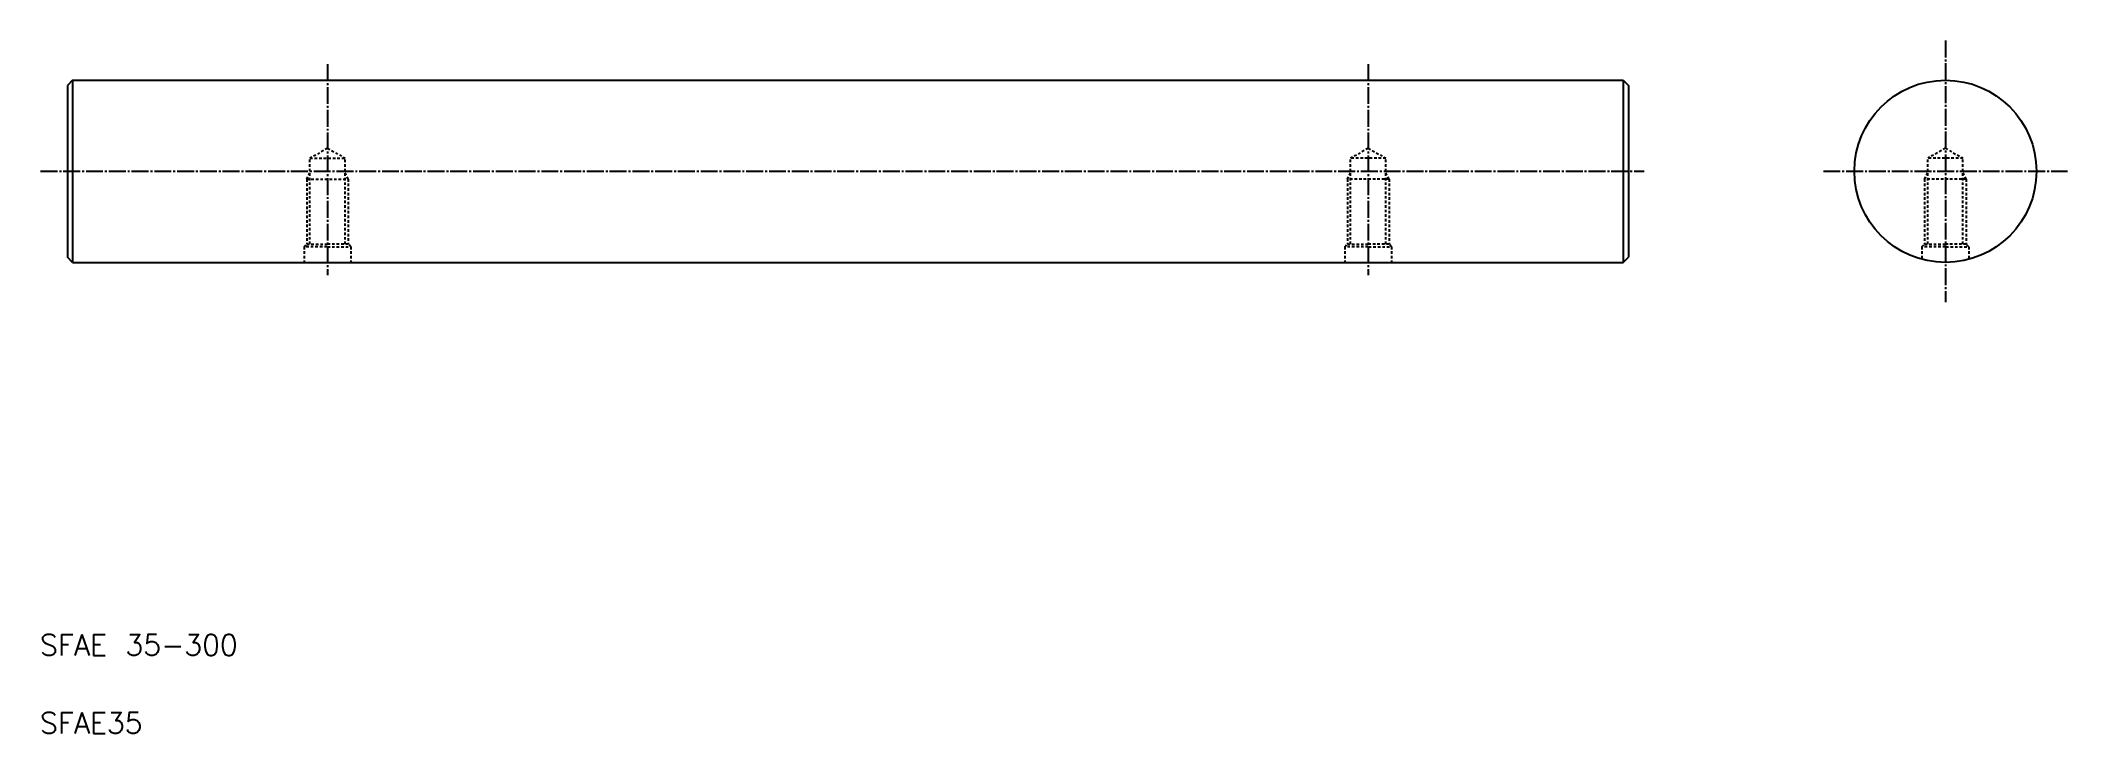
# Model space of a CAD drawing. Extents: x 111 to 501, y -29 to 104.
import ezdxf

# ---------------------------------------------------------------- set-up
doc = ezdxf.new("R2010")
doc.units = 0
doc.header["$LTSCALE"] = 0.25
doc.linetypes.add('CENTER', pattern=[17.5, 13, -1.5, 1.5, -1.5])
doc.linetypes.add('DASHED', pattern=[3.5, 2, -1.5])
doc.layers.get('0').update_dxf_attribs({"linetype": 'CONTINUOUS'})
doc.layers.add('CENTER', color=1, linetype='CENTER')
doc.styles.get("Standard").update_dxf_attribs({"font": 'txt.shx'})

msp = doc.modelspace()

# ---------------------------------------------------------------- linework, layer by layer
at = {"color": 7, "linetype": 'CONTINUOUS'}
for p, q in [((117.46, 96.46), (116.46, 95.46)), ((116.46, 95.46), (116.46, 62.46)), ((117.46, 96.46), (415.46, 96.46)), ((117.46, 96.46), (117.46, 61.46)), ((415.46, 96.46), (415.46, 61.46)), ((415.46, 96.46), (416.46, 95.46)), ((416.46, 95.46), (416.46, 62.46)), ((117.46, 61.46), (116.46, 62.46)), ((415.46, 61.46), (416.46, 62.46)), ((117.46, 61.46), (415.46, 61.46))]:
    msp.add_line(p, q, dxfattribs=at)
at = {"color": 3, "linetype": 'DASHED'}
for p, q in [((166.46, 83.4), (163.09, 81.46)), ((166.46, 83.4), (169.84, 81.46)), ((366.46, 83.4), (363.09, 81.46)), ((366.46, 83.4), (369.84, 81.46)), ((477.39, 83.4), (474.02, 81.46)), ((477.39, 83.4), (480.77, 81.46)), ((162.46, 77.46), (163.09, 78.71)), ((163.09, 64.96), (163.09, 81.46)), ((163.09, 81.46), (169.84, 81.46)), ((169.84, 64.96), (169.84, 81.46)), ((170.46, 77.46), (169.84, 78.71)), ((362.46, 77.46), (363.09, 78.71)), ((369.84, 81.46), (363.09, 81.46)), ((363.09, 64.96), (363.09, 81.46)), ((369.84, 64.96), (369.84, 81.46)), ((370.46, 77.46), (369.84, 78.71)), ((473.39, 77.46), (474.02, 78.71)), ((474.02, 64.96), (474.02, 81.46)), ((480.77, 81.46), (474.02, 81.46)), ((480.77, 64.96), (480.77, 81.46)), ((481.39, 77.46), (480.77, 78.71)), ((162.46, 77.46), (162.46, 64.96)), ((162.46, 77.46), (170.46, 77.46)), ((170.46, 77.46), (170.46, 64.96)), ((370.46, 77.46), (362.46, 77.46)), ((362.46, 77.46), (362.46, 64.96)), ((370.46, 77.46), (370.46, 64.96)), ((473.39, 77.46), (473.39, 64.96)), ((481.39, 77.46), (473.39, 77.46)), ((481.39, 77.46), (481.39, 64.96)), ((161.96, 64.46), (162.46, 64.96)), ((166.36, 64.46), (161.96, 64.46)), ((161.96, 64.46), (161.96, 61.46)), ((162.46, 64.96), (166.46, 64.96)), ((170.46, 64.96), (166.46, 64.96)), ((166.46, 64.46), (170.96, 64.46)), ((170.96, 64.46), (170.46, 64.96)), ((170.96, 64.46), (170.96, 61.46)), ((361.96, 64.46), (362.46, 64.96)), ((366.46, 64.46), (361.96, 64.46)), ((361.96, 64.46), (361.96, 61.46)), ((362.46, 64.96), (366.46, 64.96)), ((370.46, 64.96), (366.46, 64.96)), ((366.56, 64.46), (370.96, 64.46)), ((370.96, 64.46), (370.46, 64.96)), ((370.96, 64.46), (370.96, 61.46)), ((472.89, 64.46), (473.39, 64.96)), ((477.39, 64.46), (472.89, 64.46)), ((472.89, 64.46), (472.89, 62.04)), ((473.39, 64.96), (477.39, 64.96)), ((481.39, 64.96), (477.39, 64.96)), ((477.49, 64.46), (481.89, 64.46)), ((481.89, 64.46), (481.39, 64.96)), ((481.89, 64.46), (481.89, 62.04))]:
    msp.add_line(p, q, dxfattribs=at)
at = {"color": 7, "linetype": 'CONTINUOUS'}
msp.add_circle((477.39, 78.96), 17.5, dxfattribs=at)
at = {"layer": 'CENTER', "color": 1, "linetype": 'CENTER'}
for p, q in [((477.39, 104.08), (477.39, 53.83)), ((166.46, 99.52), (166.46, 59.01)), ((366.46, 99.52), (366.46, 59.01)), ((111.31, 78.96), (419.51, 78.96)), ((453.94, 78.96), (500.85, 78.96))]:
    msp.add_line(p, q, dxfattribs=at)

# ---------------------------------------------------------------- texts
at = {"color": 7, "linetype": 'CONTINUOUS'}
for s, p in [('SFAE 35-300', (111.2, -14.04)), ('SFAE35', (111.2, -29.04))]:
    msp.add_text(s, height=4, dxfattribs=at).set_placement(p)

doc.saveas('drawing.dxf')
